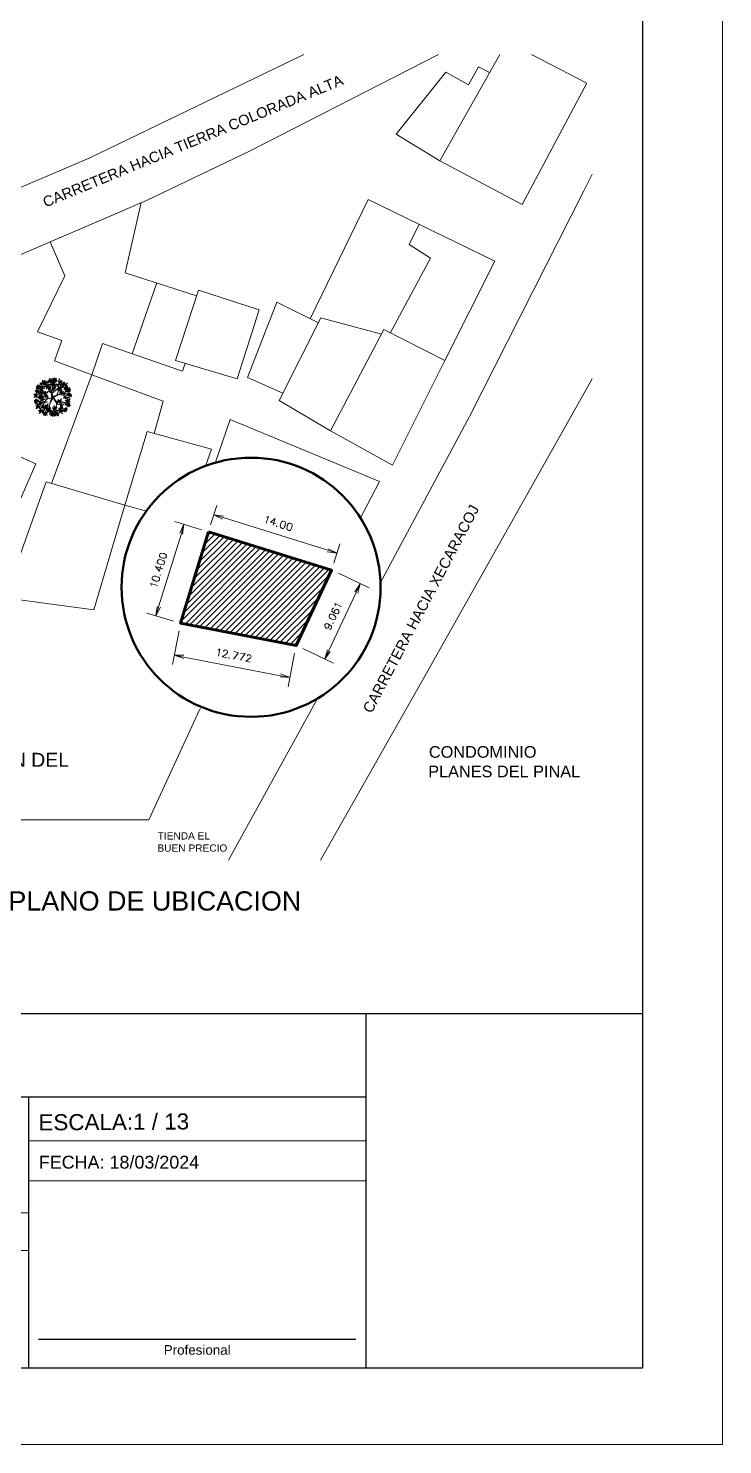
# Model space of a CAD drawing. Header units: millimetres. Extents: x 2424 to 2568, y 2139 to 2359.
# Drawn here: x 2510.2 to 2568.2, y 2138.7 to 2257.1 of the extents above; entities that cross this region are included whole.
import ezdxf

# ---------------------------------------------------------------- set-up
doc = ezdxf.new("R2010")
doc.units = ezdxf.units.MM
for name, color, linetype in [('PDF_0', 7, 'Continuous'), ('PDF_10 Formato', 7, 'Continuous'), ('PDF_CVL_CUADCON_TIT', 7, 'Continuous'), ('PDF_FORMATO', 7, 'Continuous'), ('PDF_Text', 7, 'Continuous')]:
    doc.layers.add(name, color=color, linetype=linetype)
doc.styles.add('PDF Arial-BoldMT', font='arial.ttf')
doc.styles.add('PDF ArialMT', font='arial.ttf')

msp = doc.modelspace()

# ---------------------------------------------------------------- linework, layer by layer
at = {"layer": 'PDF_0', "lineweight": 9}
for points in [[(2510.83, 2226.78), (2510.92, 2226.73), (2510.95, 2226.67), (2510.86, 2226.67), (2510.75, 2226.76), (2510.78, 2226.78)], [(2510.97, 2227.04), (2510.86, 2227.07), (2510.83, 2227.1), (2510.92, 2227.1), (2511.03, 2227.07), (2511.03, 2227.04)], [(2511.06, 2227.01), (2511.06, 2226.95), (2510.95, 2226.93), (2510.83, 2226.93), (2510.89, 2226.98), (2511, 2227.01)], [(2511, 2226.81), (2510.97, 2226.73), (2510.92, 2226.73), (2510.89, 2226.81), (2510.97, 2226.87), (2511, 2226.87)], [(2511, 2227.12), (2510.97, 2227.12), (2510.92, 2227.15), (2510.92, 2227.24), (2510.97, 2227.24), (2511, 2227.18)], [(2511.14, 2226.76), (2511.14, 2226.73), (2511.06, 2226.67), (2510.95, 2226.67), (2510.97, 2226.76), (2511.06, 2226.76)], [(2511.12, 2227.21), (2511.09, 2227.12), (2511.06, 2227.1), (2511.03, 2227.15), (2511.06, 2227.27), (2511.09, 2227.27)], [(2511.17, 2227.1), (2511.12, 2227.04), (2511.06, 2227.01), (2511.09, 2227.07), (2511.14, 2227.18), (2511.17, 2227.15)], [(2511.14, 2226.93), (2511.23, 2227.01), (2511.29, 2227.01), (2511.26, 2226.93), (2511.17, 2226.84), (2511.14, 2226.87)], [(2511.2, 2227.29), (2511.17, 2227.38), (2511.17, 2227.43), (2511.23, 2227.38), (2511.29, 2227.27), (2511.26, 2227.27)], [(2511.2, 2226.78), (2511.2, 2226.7), (2511.2, 2226.67), (2511.23, 2226.73), (2511.26, 2226.84), (2511.23, 2226.84)], [(2511.37, 2226.73), (2511.26, 2226.67), (2511.23, 2226.64), (2511.31, 2226.67), (2511.46, 2226.73), (2511.46, 2226.76)], [(2511.26, 2227.07), (2511.26, 2227.18), (2511.26, 2227.21), (2511.29, 2227.15), (2511.29, 2227.04), (2511.26, 2227.04)], [(2511.34, 2227.46), (2511.43, 2227.49), (2511.48, 2227.43), (2511.43, 2227.38), (2511.29, 2227.38), (2511.29, 2227.43)], [(2511.34, 2226.84), (2511.29, 2226.95), (2511.29, 2227.01), (2511.34, 2226.95), (2511.4, 2226.81), (2511.37, 2226.81)], [(2511.34, 2227.1), (2511.4, 2227.18), (2511.43, 2227.21), (2511.43, 2227.12), (2511.34, 2227.04), (2511.31, 2227.04)], [(2511.34, 2227.01), (2511.34, 2226.98), (2511.46, 2226.93), (2511.57, 2226.95), (2511.54, 2227.01), (2511.43, 2227.04)], [(2511.46, 2227.58), (2511.46, 2227.52), (2511.43, 2227.46), (2511.37, 2227.52), (2511.37, 2227.6), (2511.4, 2227.63)], [(2511.57, 2227.63), (2511.6, 2227.6), (2511.57, 2227.52), (2511.48, 2227.46), (2511.46, 2227.52), (2511.51, 2227.6)], [(2511.48, 2227.29), (2511.46, 2227.38), (2511.46, 2227.43), (2511.51, 2227.38), (2511.54, 2227.24), (2511.51, 2227.24)], [(2511.68, 2227.07), (2511.57, 2227.1), (2511.48, 2227.12), (2511.6, 2227.15), (2511.77, 2227.15), (2511.77, 2227.1)], [(2511.51, 2227.43), (2511.54, 2227.49), (2511.62, 2227.49), (2511.71, 2227.43), (2511.65, 2227.41), (2511.57, 2227.41)], [(2511.6, 2226.53), (2511.54, 2226.56), (2511.54, 2226.64), (2511.57, 2226.73), (2511.62, 2226.7), (2511.62, 2226.59)], [(2511.77, 2226.62), (2511.65, 2226.53), (2511.6, 2226.5), (2511.65, 2226.59), (2511.82, 2226.7), (2511.82, 2226.67)], [(2511.71, 2227.24), (2511.77, 2227.21), (2511.71, 2227.32), (2511.65, 2227.38), (2511.65, 2227.32)], [(2511.79, 2227.46), (2511.71, 2227.52), (2511.68, 2227.55), (2511.74, 2227.55), (2511.85, 2227.49), (2511.85, 2227.46)], [(2511.71, 2226.93), (2511.74, 2226.93), (2511.77, 2227.01), (2511.77, 2227.1), (2511.74, 2227.07), (2511.71, 2226.98)], [(2511.88, 2226.9), (2511.82, 2227.01), (2511.79, 2227.07), (2511.88, 2227.01), (2511.96, 2226.84), (2511.94, 2226.81)], [(2511.88, 2227.18), (2511.94, 2227.27), (2511.94, 2227.32), (2511.88, 2227.27), (2511.82, 2227.15), (2511.85, 2227.12)], [(2511.82, 2227.07), (2511.85, 2227.12), (2511.94, 2227.12), (2512.02, 2227.07), (2511.96, 2227.01), (2511.88, 2227.04)], [(2511.96, 2227.58), (2511.88, 2227.6), (2511.88, 2227.66), (2511.94, 2227.66), (2512.05, 2227.6), (2512.02, 2227.58)], [(2511.99, 2226.64), (2511.91, 2226.7), (2511.88, 2226.73), (2511.96, 2226.73), (2512.05, 2226.64), (2512.05, 2226.62)], [(2511.94, 2227.52), (2511.99, 2227.58), (2512.05, 2227.58), (2512.02, 2227.52), (2511.94, 2227.46), (2511.91, 2227.46)], [(2511.99, 2227.63), (2512.02, 2227.66), (2512.02, 2227.72), (2511.99, 2227.8), (2511.96, 2227.75), (2511.99, 2227.69)], [(2512.19, 2227.27), (2512.05, 2227.27), (2511.99, 2227.32), (2512.1, 2227.35), (2512.27, 2227.32), (2512.27, 2227.29)], [(2512.08, 2227.6), (2512.05, 2227.63), (2512.05, 2227.69), (2512.1, 2227.77), (2512.13, 2227.72), (2512.13, 2227.63)], [(2512.16, 2227.55), (2512.08, 2227.55), (2512.05, 2227.58), (2512.1, 2227.6), (2512.22, 2227.58), (2512.22, 2227.55)], [(2512.22, 2227.38), (2512.16, 2227.46), (2512.16, 2227.52), (2512.22, 2227.46), (2512.27, 2227.35), (2512.25, 2227.35)], [(2512.36, 2226.98), (2512.25, 2226.98), (2512.19, 2227.01), (2512.27, 2227.04), (2512.42, 2227.04), (2512.42, 2227.01)], [(2512.33, 2227.6), (2512.27, 2227.6), (2512.22, 2227.69), (2512.22, 2227.8), (2512.27, 2227.77), (2512.3, 2227.66)], [(2512.22, 2227.12), (2512.25, 2227.12), (2512.27, 2227.21), (2512.27, 2227.27), (2512.25, 2227.27), (2512.22, 2227.18)], [(2512.36, 2226.9), (2512.27, 2226.93), (2512.22, 2226.98), (2512.3, 2226.98), (2512.42, 2226.93), (2512.42, 2226.9)], [(2512.25, 2226.81), (2512.22, 2226.9), (2512.22, 2226.95), (2512.3, 2226.93), (2512.33, 2226.81), (2512.3, 2226.78)], [(2512.39, 2227.1), (2512.33, 2227.21), (2512.3, 2227.27), (2512.39, 2227.21), (2512.47, 2227.04), (2512.44, 2227.01)], [(2512.33, 2227.72), (2512.33, 2227.8), (2512.39, 2227.83), (2512.39, 2227.77), (2512.36, 2227.63), (2512.33, 2227.63)], [(2512.44, 2227.52), (2512.36, 2227.55), (2512.33, 2227.6), (2512.39, 2227.6), (2512.5, 2227.55), (2512.5, 2227.52)], [(2512.39, 2227.38), (2512.44, 2227.46), (2512.44, 2227.52), (2512.39, 2227.46), (2512.33, 2227.35), (2512.36, 2227.32)], [(2512.33, 2227.27), (2512.36, 2227.29), (2512.44, 2227.32), (2512.53, 2227.27), (2512.47, 2227.21), (2512.39, 2227.24)], [(2512.42, 2227.69), (2512.42, 2227.72), (2512.44, 2227.77), (2512.5, 2227.8), (2512.53, 2227.75), (2512.47, 2227.69)], [(2512.53, 2227.6), (2512.44, 2227.6), (2512.42, 2227.63), (2512.47, 2227.66), (2512.58, 2227.66), (2512.58, 2227.63)], [(2512.56, 2227.29), (2512.5, 2227.35), (2512.64, 2227.29), (2512.73, 2227.27), (2512.67, 2227.27)], [(2512.61, 2227.15), (2512.7, 2227.18), (2512.73, 2227.24), (2512.64, 2227.21), (2512.56, 2227.15), (2512.58, 2227.12)], [(2512.73, 2226.95), (2512.75, 2226.93), (2512.67, 2226.87), (2512.58, 2226.87), (2512.61, 2226.95), (2512.67, 2226.98)], [(2512.7, 2227.52), (2512.78, 2227.49), (2512.81, 2227.52), (2512.75, 2227.55), (2512.67, 2227.58), (2512.64, 2227.55)], [(2512.75, 2226.87), (2512.73, 2226.87), (2512.67, 2226.84), (2512.64, 2226.78), (2512.67, 2226.78), (2512.73, 2226.84)], [(2512.75, 2227.07), (2512.78, 2226.98), (2512.78, 2226.95), (2512.73, 2226.98), (2512.67, 2227.07), (2512.7, 2227.1)], [(2512.75, 2227.24), (2512.78, 2227.27), (2512.78, 2227.35), (2512.75, 2227.46), (2512.73, 2227.41), (2512.73, 2227.29)], [(2512.78, 2227.69), (2512.81, 2227.58), (2512.84, 2227.52), (2512.84, 2227.6), (2512.78, 2227.75), (2512.75, 2227.75)], [(2512.84, 2226.87), (2512.84, 2226.78), (2512.81, 2226.76), (2512.75, 2226.78), (2512.75, 2226.93), (2512.78, 2226.93)], [(2512.9, 2226.9), (2512.95, 2226.9), (2512.84, 2226.95), (2512.78, 2226.95), (2512.81, 2226.93)], [(2512.95, 2226.62), (2512.92, 2226.59), (2512.84, 2226.62), (2512.78, 2226.67), (2512.84, 2226.7), (2512.92, 2226.67)], [(2512.98, 2227.24), (2512.9, 2227.27), (2512.84, 2227.32), (2512.92, 2227.32), (2513.04, 2227.27), (2513.04, 2227.24)], [(2512.84, 2226.95), (2512.87, 2226.95), (2512.95, 2227.04), (2512.98, 2227.15), (2512.9, 2227.12), (2512.84, 2227.04)], [(2512.87, 2227.49), (2512.9, 2227.46), (2512.95, 2227.52), (2513.01, 2227.6), (2512.95, 2227.6), (2512.9, 2227.55)], [(2512.98, 2227.32), (2512.92, 2227.41), (2512.92, 2227.46), (2512.98, 2227.41), (2513.04, 2227.32), (2513.01, 2227.29)], [(2512.98, 2226.78), (2513.01, 2226.64), (2512.98, 2226.59), (2512.95, 2226.67), (2512.92, 2226.87), (2512.95, 2226.87)], [(2513.12, 2226.67), (2513.09, 2226.7), (2513.04, 2226.64), (2513.01, 2226.59), (2513.06, 2226.59), (2513.09, 2226.64)], [(2513.06, 2227.1), (2513.04, 2227.21), (2513.04, 2227.24), (2513.12, 2227.21), (2513.15, 2227.1), (2513.12, 2227.07)], [(2513.06, 2227.29), (2513.09, 2227.29), (2513.18, 2227.38), (2513.21, 2227.49), (2513.15, 2227.49), (2513.06, 2227.38)], [(2513.21, 2227.24), (2513.09, 2227.24), (2513.06, 2227.27), (2513.12, 2227.29), (2513.26, 2227.29), (2513.26, 2227.27)], [(2513.4, 2226.9), (2513.38, 2226.84), (2513.26, 2226.84), (2513.15, 2226.87), (2513.21, 2226.93), (2513.32, 2226.9)], [(2513.21, 2227.38), (2513.23, 2227.29), (2513.26, 2227.27), (2513.26, 2227.32), (2513.23, 2227.43), (2513.21, 2227.43)], [(2513.29, 2226.93), (2513.21, 2226.98), (2513.21, 2227.04), (2513.26, 2227.01), (2513.38, 2226.95), (2513.35, 2226.93)], [(2513.26, 2227.21), (2513.26, 2227.18), (2513.35, 2227.15), (2513.46, 2227.15), (2513.4, 2227.21), (2513.32, 2227.24)], [(2513.4, 2227.38), (2513.46, 2227.43), (2513.35, 2227.29), (2513.29, 2227.24), (2513.32, 2227.29)], [(2513.35, 2227.01), (2513.32, 2227.01), (2513.29, 2227.07), (2513.29, 2227.15), (2513.35, 2227.12), (2513.35, 2227.07)], [(2513.35, 2226.7), (2513.32, 2226.78), (2513.32, 2226.84), (2513.4, 2226.78), (2513.43, 2226.67), (2513.4, 2226.64)], [(2513.46, 2227.1), (2513.43, 2227.01), (2513.4, 2226.98), (2513.4, 2227.04), (2513.43, 2227.15), (2513.46, 2227.12)], [(2513.52, 2226.98), (2513.43, 2226.9), (2513.4, 2226.9), (2513.43, 2226.95), (2513.52, 2227.04), (2513.52, 2227.01)], [(2513.46, 2226.84), (2513.46, 2226.87), (2513.52, 2226.98), (2513.63, 2227.04), (2513.63, 2226.95), (2513.54, 2226.87)], [(2513.46, 2226.7), (2513.46, 2226.78), (2513.46, 2226.84), (2513.52, 2226.78), (2513.52, 2226.67), (2513.49, 2226.67)], [(2513.57, 2226.87), (2513.66, 2226.9), (2513.71, 2226.9), (2513.66, 2226.84), (2513.54, 2226.81), (2513.52, 2226.84)], [(2513.57, 2226.64), (2513.52, 2226.73), (2513.54, 2226.76), (2513.57, 2226.73), (2513.63, 2226.64), (2513.6, 2226.62)], [(2513.6, 2226.78), (2513.63, 2226.81), (2513.69, 2226.78), (2513.74, 2226.76), (2513.69, 2226.73), (2513.63, 2226.76)], [(2510.83, 2226.45), (2510.81, 2226.47), (2510.72, 2226.5), (2510.64, 2226.47), (2510.66, 2226.42), (2510.75, 2226.42)], [(2510.72, 2226.25), (2510.81, 2226.36), (2510.81, 2226.42), (2510.75, 2226.36), (2510.66, 2226.22), (2510.69, 2226.19)], [(2510.81, 2225.91), (2510.78, 2225.88), (2510.69, 2225.88), (2510.66, 2225.94), (2510.72, 2225.97), (2510.78, 2225.94)], [(2510.81, 2225.8), (2510.72, 2225.8), (2510.66, 2225.8), (2510.72, 2225.85), (2510.86, 2225.85), (2510.86, 2225.82)], [(2510.92, 2225.82), (2510.92, 2225.8), (2510.86, 2225.71), (2510.75, 2225.66), (2510.78, 2225.74), (2510.83, 2225.8)], [(2510.83, 2226.02), (2510.86, 2225.97), (2510.86, 2225.91), (2510.81, 2225.97), (2510.78, 2226.05), (2510.81, 2226.05)], [(2510.83, 2225.51), (2510.78, 2225.49), (2510.92, 2225.46), (2510.97, 2225.49), (2510.95, 2225.51)], [(2510.83, 2226.56), (2510.89, 2226.64), (2510.92, 2226.67), (2510.92, 2226.59), (2510.86, 2226.47), (2510.83, 2226.5)], [(2510.92, 2226.3), (2510.86, 2226.39), (2510.83, 2226.42), (2510.83, 2226.33), (2510.89, 2226.25), (2510.92, 2226.25)], [(2510.95, 2225.97), (2510.95, 2225.88), (2510.92, 2225.82), (2510.89, 2225.91), (2510.89, 2226.02), (2510.92, 2226.02)], [(2510.97, 2225.66), (2511, 2225.57), (2511, 2225.51), (2510.92, 2225.54), (2510.89, 2225.66), (2510.92, 2225.68)], [(2510.97, 2226.64), (2511, 2226.67), (2511.09, 2226.62), (2511.14, 2226.53), (2511.06, 2226.53), (2511, 2226.59)], [(2511.03, 2225.88), (2510.97, 2225.97), (2510.97, 2225.99), (2511.03, 2225.97), (2511.09, 2225.85), (2511.06, 2225.85)], [(2511.23, 2226.19), (2511.2, 2226.16), (2511.09, 2226.16), (2511, 2226.22), (2511.06, 2226.25), (2511.17, 2226.22)], [(2511.06, 2225.51), (2511.14, 2225.46), (2511.2, 2225.43), (2511.12, 2225.43), (2511, 2225.49), (2511, 2225.51)], [(2511.2, 2226.08), (2511.09, 2226.08), (2511.03, 2226.11), (2511.12, 2226.14), (2511.29, 2226.14), (2511.29, 2226.11)], [(2511.14, 2226.28), (2511.06, 2226.33), (2511.06, 2226.36), (2511.12, 2226.36), (2511.2, 2226.28), (2511.2, 2226.25)], [(2511.14, 2225.85), (2511.12, 2225.77), (2511.14, 2225.74), (2511.17, 2225.77), (2511.17, 2225.88), (2511.14, 2225.88)], [(2511.12, 2225.68), (2511.12, 2225.66), (2511.17, 2225.57), (2511.26, 2225.54), (2511.26, 2225.6), (2511.17, 2225.66)], [(2511.2, 2226.33), (2511.17, 2226.33), (2511.14, 2226.39), (2511.14, 2226.47), (2511.2, 2226.45), (2511.2, 2226.39)], [(2511.31, 2225.8), (2511.37, 2225.8), (2511.23, 2225.71), (2511.14, 2225.71), (2511.2, 2225.74)], [(2511.2, 2226.62), (2511.17, 2226.59), (2511.26, 2226.53), (2511.34, 2226.5), (2511.34, 2226.56), (2511.26, 2226.62)], [(2511.34, 2226.28), (2511.29, 2226.22), (2511.23, 2226.19), (2511.26, 2226.28), (2511.34, 2226.33), (2511.37, 2226.3)], [(2511.23, 2225.94), (2511.26, 2225.94), (2511.29, 2225.99), (2511.31, 2226.08), (2511.26, 2226.05), (2511.23, 2225.99)], [(2511.34, 2226.39), (2511.29, 2226.3), (2511.26, 2226.3), (2511.26, 2226.36), (2511.31, 2226.45), (2511.34, 2226.45)], [(2511.4, 2225.88), (2511.34, 2226.02), (2511.31, 2226.08), (2511.4, 2225.99), (2511.48, 2225.82), (2511.46, 2225.82)], [(2511.48, 2226.59), (2511.4, 2226.62), (2511.34, 2226.62), (2511.4, 2226.56), (2511.51, 2226.53), (2511.54, 2226.53)], [(2511.4, 2226.16), (2511.46, 2226.25), (2511.46, 2226.3), (2511.4, 2226.25), (2511.34, 2226.14), (2511.37, 2226.14)], [(2511.34, 2226.08), (2511.37, 2226.11), (2511.46, 2226.11), (2511.57, 2226.05), (2511.51, 2226.02), (2511.4, 2226.02)], [(2511.6, 2226.39), (2511.62, 2226.28), (2511.6, 2226.19), (2511.54, 2226.3), (2511.54, 2226.47), (2511.57, 2226.47)], [(2511.6, 2225.6), (2511.57, 2225.57), (2511.6, 2225.51), (2511.68, 2225.46), (2511.68, 2225.51), (2511.62, 2225.57)], [(2511.74, 2226.42), (2511.74, 2226.45), (2511.68, 2226.47), (2511.6, 2226.47), (2511.62, 2226.45), (2511.68, 2226.42)], [(2511.74, 2225.8), (2511.62, 2225.82), (2511.6, 2225.85), (2511.68, 2225.85), (2511.79, 2225.82), (2511.79, 2225.8)], [(2511.71, 2225.54), (2511.79, 2225.63), (2511.85, 2225.68), (2511.82, 2225.57), (2511.71, 2225.43), (2511.68, 2225.46)], [(2511.77, 2226.28), (2511.71, 2226.36), (2511.71, 2226.39), (2511.77, 2226.36), (2511.85, 2226.25), (2511.82, 2226.22)], [(2512.33, 2225.49), (2512.33, 2225.54), (2512.39, 2225.4), (2512.42, 2225.32), (2512.39, 2225.37)], [(2512.73, 2225.8), (2512.64, 2225.82), (2512.61, 2225.88), (2512.67, 2225.88), (2512.78, 2225.82), (2512.78, 2225.8)], [(2512.73, 2225.88), (2512.67, 2225.97), (2512.67, 2226.02), (2512.73, 2225.99), (2512.81, 2225.88), (2512.78, 2225.85)], [(2512.87, 2226.53), (2512.78, 2226.47), (2512.78, 2226.42), (2512.84, 2226.45), (2512.95, 2226.53), (2512.92, 2226.56)], [(2512.84, 2225.68), (2512.78, 2225.77), (2512.81, 2225.8), (2512.87, 2225.77), (2512.92, 2225.66), (2512.9, 2225.63)], [(2512.81, 2225.85), (2512.87, 2225.85), (2512.92, 2225.97), (2512.95, 2226.08), (2512.9, 2226.05), (2512.84, 2225.94)], [(2512.98, 2225.8), (2512.87, 2225.8), (2512.81, 2225.82), (2512.9, 2225.85), (2513.04, 2225.85), (2513.04, 2225.82)], [(2512.92, 2225.68), (2512.9, 2225.6), (2512.92, 2225.54), (2512.95, 2225.6), (2512.98, 2225.71), (2512.95, 2225.71)], [(2512.9, 2225.51), (2512.9, 2225.49), (2512.95, 2225.4), (2513.06, 2225.37), (2513.04, 2225.43), (2512.98, 2225.49)], [(2513.09, 2225.6), (2512.98, 2225.57), (2512.92, 2225.51), (2513.01, 2225.54), (2513.18, 2225.63), (2513.15, 2225.63)], [(2513.09, 2226.56), (2513.21, 2226.5), (2513.26, 2226.45), (2513.15, 2226.45), (2513.01, 2226.53), (2513.01, 2226.56)], [(2513.26, 2226.22), (2513.18, 2226.14), (2513.12, 2226.14), (2513.15, 2226.19), (2513.26, 2226.28), (2513.29, 2226.25)], [(2513.4, 2225.88), (2513.29, 2225.91), (2513.26, 2225.94), (2513.35, 2225.94), (2513.46, 2225.91), (2513.46, 2225.88)], [(2513.4, 2225.6), (2513.46, 2225.63), (2513.32, 2225.63), (2513.26, 2225.6), (2513.29, 2225.6)], [(2513.32, 2226.19), (2513.29, 2226.25), (2513.29, 2226.11), (2513.32, 2226.05), (2513.32, 2226.08)], [(2513.46, 2225.8), (2513.38, 2225.77), (2513.32, 2225.77), (2513.38, 2225.82), (2513.49, 2225.88), (2513.49, 2225.85)], [(2513.52, 2226.39), (2513.43, 2226.42), (2513.4, 2226.45), (2513.46, 2226.45), (2513.57, 2226.42), (2513.57, 2226.39)], [(2513.46, 2225.91), (2513.52, 2225.94), (2513.49, 2226.05), (2513.43, 2226.16), (2513.4, 2226.08), (2513.43, 2225.99)], [(2513.4, 2225.51), (2513.46, 2225.6), (2513.49, 2225.6), (2513.49, 2225.54), (2513.43, 2225.46), (2513.4, 2225.49)], [(2513.52, 2225.74), (2513.52, 2225.66), (2513.49, 2225.6), (2513.46, 2225.66), (2513.46, 2225.77), (2513.49, 2225.77)], [(2513.63, 2225.97), (2513.54, 2225.91), (2513.49, 2225.88), (2513.54, 2225.97), (2513.63, 2226.05), (2513.66, 2226.02)], [(2513.63, 2225.8), (2513.54, 2225.82), (2513.49, 2225.85), (2513.57, 2225.88), (2513.69, 2225.82), (2513.69, 2225.8)], [(2513.49, 2225.54), (2513.54, 2225.57), (2513.6, 2225.54), (2513.63, 2225.46), (2513.54, 2225.43), (2513.52, 2225.49)], [(2513.57, 2226.5), (2513.6, 2226.42), (2513.6, 2226.39), (2513.54, 2226.42), (2513.52, 2226.5), (2513.54, 2226.53)], [(2513.54, 2225.68), (2513.6, 2225.71), (2513.66, 2225.71), (2513.63, 2225.63), (2513.54, 2225.6), (2513.52, 2225.63)], [(2513.57, 2226.28), (2513.57, 2226.33), (2513.63, 2226.36), (2513.63, 2226.3), (2513.6, 2226.22), (2513.57, 2226.22)], [(2513.57, 2225.6), (2513.57, 2225.57), (2513.63, 2225.54), (2513.71, 2225.54), (2513.69, 2225.57), (2513.63, 2225.6)], [(2513.63, 2226.45), (2513.66, 2226.53), (2513.71, 2226.53), (2513.71, 2226.47), (2513.66, 2226.39), (2513.63, 2226.39)], [(2513.63, 2226.33), (2513.66, 2226.36), (2513.74, 2226.36), (2513.8, 2226.3), (2513.74, 2226.25), (2513.66, 2226.28)], [(2513.69, 2226.42), (2513.69, 2226.39), (2513.77, 2226.39), (2513.83, 2226.39), (2513.8, 2226.42), (2513.71, 2226.42)], [(2510.97, 2225.46), (2510.95, 2225.46), (2510.86, 2225.37), (2510.83, 2225.26), (2510.89, 2225.29), (2510.95, 2225.37)], [(2511.06, 2225.43), (2511.12, 2225.34), (2511.12, 2225.29), (2511.06, 2225.32), (2511, 2225.43), (2511.03, 2225.46)], [(2511.09, 2225.12), (2511.2, 2225.15), (2511.23, 2225.12), (2511.17, 2225.09), (2511.03, 2225.09), (2511.03, 2225.12)], [(2511.23, 2225.09), (2511.2, 2225.09), (2511.12, 2224.98), (2511.09, 2224.86), (2511.17, 2224.89), (2511.23, 2225.01)], [(2511.23, 2225.26), (2511.26, 2225.18), (2511.26, 2225.15), (2511.17, 2225.18), (2511.14, 2225.29), (2511.17, 2225.32)], [(2511.34, 2225.15), (2511.43, 2225.12), (2511.46, 2225.09), (2511.37, 2225.06), (2511.26, 2225.12), (2511.29, 2225.15)], [(2511.31, 2225.06), (2511.37, 2224.98), (2511.4, 2224.92), (2511.31, 2224.98), (2511.26, 2225.06), (2511.29, 2225.09)], [(2511.43, 2225.34), (2511.34, 2225.32), (2511.29, 2225.34), (2511.37, 2225.37), (2511.51, 2225.37), (2511.51, 2225.34)], [(2511.46, 2225.49), (2511.6, 2225.46), (2511.65, 2225.43), (2511.54, 2225.43), (2511.37, 2225.46), (2511.37, 2225.49)], [(2511.43, 2224.89), (2511.51, 2224.92), (2511.54, 2224.89), (2511.51, 2224.86), (2511.4, 2224.84), (2511.4, 2224.86)], [(2511.51, 2224.98), (2511.6, 2224.95), (2511.65, 2224.92), (2511.57, 2224.92), (2511.46, 2224.95), (2511.46, 2224.98)], [(2511.54, 2224.84), (2511.57, 2224.81), (2511.54, 2224.75), (2511.48, 2224.7), (2511.46, 2224.75), (2511.51, 2224.81)], [(2511.62, 2225.43), (2511.65, 2225.37), (2511.6, 2225.29), (2511.51, 2225.26), (2511.51, 2225.32), (2511.57, 2225.4)], [(2511.65, 2224.81), (2511.65, 2224.72), (2511.62, 2224.67), (2511.6, 2224.75), (2511.6, 2224.86), (2511.62, 2224.86)], [(2511.65, 2224.92), (2511.68, 2224.92), (2511.74, 2224.84), (2511.77, 2224.72), (2511.71, 2224.75), (2511.65, 2224.86)], [(2511.68, 2225.32), (2511.68, 2225.37), (2511.77, 2225.26), (2511.77, 2225.2), (2511.74, 2225.23)], [(2511.77, 2225.2), (2511.85, 2225.18), (2511.91, 2225.15), (2511.82, 2225.15), (2511.68, 2225.15), (2511.68, 2225.18)], [(2511.91, 2225.12), (2511.85, 2225.12), (2511.77, 2225.03), (2511.71, 2224.92), (2511.79, 2224.95), (2511.88, 2225.03)], [(2511.91, 2225.32), (2511.94, 2225.23), (2511.91, 2225.18), (2511.85, 2225.2), (2511.82, 2225.34), (2511.85, 2225.34)], [(2511.96, 2225.06), (2512.02, 2224.98), (2512.02, 2224.95), (2511.96, 2224.98), (2511.91, 2225.12), (2511.94, 2225.12)], [(2511.99, 2225.15), (2512.08, 2225.12), (2512.1, 2225.09), (2512.02, 2225.09), (2511.94, 2225.15), (2511.94, 2225.18)], [(2511.96, 2225.26), (2511.99, 2225.34), (2512.05, 2225.37), (2512.08, 2225.32), (2512.02, 2225.2), (2511.99, 2225.2)], [(2512.08, 2224.86), (2512.13, 2224.86), (2512.19, 2224.84), (2512.13, 2224.81), (2512.02, 2224.81), (2512.02, 2224.84)], [(2512.16, 2224.78), (2512.19, 2224.75), (2512.13, 2224.7), (2512.08, 2224.67), (2512.08, 2224.72), (2512.13, 2224.75)], [(2512.16, 2224.95), (2512.25, 2224.89), (2512.27, 2224.86), (2512.19, 2224.86), (2512.1, 2224.92), (2512.1, 2224.95)], [(2512.25, 2225.06), (2512.19, 2225.03), (2512.3, 2225.15), (2512.36, 2225.2), (2512.33, 2225.15)], [(2512.27, 2224.75), (2512.25, 2224.67), (2512.22, 2224.61), (2512.19, 2224.7), (2512.22, 2224.81), (2512.25, 2224.81)], [(2512.25, 2225.32), (2512.33, 2225.29), (2512.39, 2225.32), (2512.33, 2225.34), (2512.22, 2225.37), (2512.22, 2225.34)], [(2512.39, 2225.23), (2512.39, 2225.26), (2512.3, 2225.29), (2512.22, 2225.32), (2512.25, 2225.26), (2512.33, 2225.23)], [(2512.27, 2224.86), (2512.3, 2224.86), (2512.36, 2224.75), (2512.39, 2224.64), (2512.3, 2224.7), (2512.27, 2224.78)], [(2512.42, 2225.06), (2512.42, 2225.15), (2512.39, 2225.18), (2512.39, 2225.12), (2512.39, 2225.01), (2512.42, 2225.01)], [(2512.47, 2224.98), (2512.53, 2224.89), (2512.56, 2224.84), (2512.47, 2224.86), (2512.39, 2224.95), (2512.39, 2224.98)], [(2512.42, 2224.75), (2512.47, 2224.81), (2512.53, 2224.84), (2512.5, 2224.75), (2512.42, 2224.67), (2512.39, 2224.7)], [(2512.42, 2225.29), (2512.44, 2225.26), (2512.53, 2225.34), (2512.56, 2225.43), (2512.5, 2225.4), (2512.44, 2225.34)], [(2512.44, 2225.15), (2512.42, 2225.23), (2512.42, 2225.29), (2512.5, 2225.23), (2512.53, 2225.12), (2512.5, 2225.12)], [(2512.64, 2224.95), (2512.58, 2224.89), (2512.53, 2224.89), (2512.53, 2224.98), (2512.58, 2225.03), (2512.64, 2225.01)], [(2512.75, 2224.89), (2512.73, 2224.84), (2512.64, 2224.84), (2512.56, 2224.84), (2512.58, 2224.89), (2512.67, 2224.89)], [(2512.56, 2224.81), (2512.61, 2224.84), (2512.67, 2224.75), (2512.7, 2224.67), (2512.64, 2224.67), (2512.58, 2224.75)], [(2512.78, 2225.09), (2512.64, 2225.09), (2512.58, 2225.12), (2512.67, 2225.15), (2512.84, 2225.15), (2512.87, 2225.12)], [(2512.78, 2225.2), (2512.73, 2225.29), (2512.75, 2225.34), (2512.81, 2225.29), (2512.87, 2225.18), (2512.84, 2225.15)], [(2512.78, 2224.95), (2512.81, 2224.95), (2512.87, 2225.01), (2512.87, 2225.09), (2512.81, 2225.06), (2512.78, 2225.01)], [(2512.98, 2224.89), (2512.9, 2225.01), (2512.9, 2225.09), (2512.95, 2225.01), (2513.04, 2224.84), (2513.01, 2224.84)], [(2512.98, 2225.18), (2512.92, 2225.15), (2512.95, 2225.26), (2513.01, 2225.32), (2513.01, 2225.26)], [(2512.92, 2225.06), (2512.92, 2225.12), (2513.04, 2225.12), (2513.12, 2225.06), (2513.06, 2225.03), (2512.98, 2225.03)], [(2513.12, 2225.15), (2513.18, 2225.23), (2513.21, 2225.26), (2513.21, 2225.18), (2513.15, 2225.09), (2513.12, 2225.09)], [(2513.21, 2225.26), (2513.21, 2225.29), (2513.32, 2225.34), (2513.43, 2225.34), (2513.38, 2225.29), (2513.29, 2225.26)], [(2513.21, 2225.03), (2513.21, 2225.12), (2513.23, 2225.15), (2513.26, 2225.12), (2513.26, 2225.01), (2513.23, 2225.01)], [(2513.32, 2225.23), (2513.4, 2225.23), (2513.46, 2225.2), (2513.38, 2225.18), (2513.26, 2225.2), (2513.26, 2225.23)], [(2513.29, 2225.15), (2513.32, 2225.18), (2513.38, 2225.12), (2513.4, 2225.06), (2513.35, 2225.06), (2513.32, 2225.12)]]:
    msp.add_lwpolyline(points, close=True, dxfattribs=at)
for points in [[(2511.82, 2226.08), (2511.09, 2227.04)], [(2511.34, 2226.7), (2511.2, 2227.18)], [(2511.65, 2227.24), (2511.31, 2227.32)], [(2513.32, 2225.23), (2513.04, 2225.29), (2512.84, 2225.6), (2512.61, 2225.63), (2512.25, 2226.16), (2511.99, 2225.68), (2512.16, 2226.19), (2512.08, 2226.84), (2511.48, 2227.43)], [(2511.79, 2227.07), (2511.85, 2227.63)], [(2512.1, 2226.81), (2512.19, 2226.22), (2512.16, 2226.56), (2512.25, 2226.25), (2512.19, 2226.33), (2512.22, 2226.22), (2512.19, 2226.16), (2512.02, 2225.8), (2512.22, 2226.19), (2512.1, 2225.94), (2512.25, 2226.19), (2512.61, 2225.66), (2512.27, 2226.19), (2512.73, 2226.45), (2512.25, 2226.22)], [(2512.1, 2227.15), (2512.33, 2227.66), (2512.16, 2226.59), (2512.08, 2226.84), (2512.08, 2227.63)], [(2512.73, 2227.01), (2512.16, 2226.53), (2512.25, 2226.28), (2512.95, 2226.56), (2512.3, 2226.19), (2512.64, 2225.66), (2512.84, 2225.6)], [(2512.58, 2226.39), (2512.98, 2227.43)], [(2513.06, 2227.41), (2513.01, 2227.01), (2512.73, 2227.01), (2512.73, 2227.35), (2512.87, 2227.49)], [(2513.01, 2227.01), (2513.38, 2227.12)], [(2513.18, 2226.56), (2513.49, 2226.95)], [(2510.78, 2226.22), (2511.71, 2226.05), (2511.17, 2225.2)], [(2511.2, 2226.56), (2510.81, 2226.39)], [(2511.17, 2225.82), (2510.83, 2225.85)], [(2511.51, 2226.47), (2510.86, 2226.67)], [(2511.46, 2225.66), (2510.92, 2225.71)], [(2511.37, 2226.11), (2511, 2225.49)], [(2511.96, 2225.51), (2511.26, 2225.12)], [(2511.71, 2226.05), (2512.16, 2226.19), (2511.71, 2226.02)], [(2511.99, 2225.68), (2511.94, 2225.29), (2512.42, 2224.75)], [(2512.25, 2226.22), (2512.44, 2226.3), (2512.25, 2226.22)], [(2512.56, 2225.71), (2512.42, 2225.12)], [(2512.56, 2225.77), (2513.66, 2225.8)], [(2512.81, 2226.47), (2513.69, 2226.11)], [(2512.87, 2225.51), (2512.87, 2225.12), (2512.95, 2224.95)], [(2512.92, 2226.56), (2513.66, 2226.53)], [(2513.06, 2225.77), (2513.54, 2225.63)], [(2513.18, 2226.33), (2513.69, 2226.36)], [(2511.62, 2225.34), (2511.43, 2225.01)], [(2511.74, 2225.37), (2511.6, 2224.89)], [(2512.1, 2225.12), (2511.96, 2224.78)], [(2512.61, 2224.78), (2512.42, 2225.12), (2512.22, 2224.75)]]:
    msp.add_lwpolyline(points, dxfattribs=at)
at = {"layer": 'PDF_0', "lineweight": 20}
for points in [[(2526.42, 2216.03), (2525.69, 2216.39), (2526.51, 2216.28)], [(2525.69, 2216.39), (2526.48, 2216.17)], [(2522.84, 2214.87), (2523.2, 2215.6), (2523.09, 2214.78)], [(2523.2, 2215.6), (2522.98, 2214.84)], [(2535.26, 2213.54), (2536, 2213.2), (2535.18, 2213.29)], [(2536, 2213.2), (2535.23, 2213.43)], [(2537.49, 2209.95), (2537.94, 2210.63), (2537.75, 2209.84)], [(2537.94, 2210.63), (2537.6, 2209.9)], [(2521.23, 2208.68), (2520.86, 2207.95), (2520.97, 2208.74)], [(2520.86, 2207.95), (2521.08, 2208.71)], [(2523.17, 2204.39), (2522.41, 2204.65), (2523.2, 2204.65)], [(2522.41, 2204.65), (2523.2, 2204.5)], [(2535.43, 2204.98), (2534.98, 2204.33), (2535.2, 2205.1)], [(2534.98, 2204.33), (2535.32, 2205.04)], [(2531.28, 2203.09), (2532.04, 2202.81), (2531.25, 2202.84)], [(2532.04, 2202.81), (2531.28, 2202.95)]]:
    msp.add_lwpolyline(points, dxfattribs=at)
at = {"layer": 'PDF_10 Formato', "lineweight": 9}
msp.add_lwpolyline([(2424.28, 2138.68), (2424.28, 2358.61), (2568.24, 2358.61), (2568.24, 2138.68)], close=True, dxfattribs=at)
at = {"layer": 'PDF_10 Formato', "lineweight": 25}
msp.add_lwpolyline([(2437.64, 2353.75), (2561.55, 2353.75), (2561.55, 2145.06), (2437.64, 2145.06)], close=True, dxfattribs=at)
at = {"layer": 'PDF_CVL_CUADCON_TIT', "lineweight": 9}
for points in [[(2477.6, 2229.58), (2497.67, 2238.7), (2515.27, 2246.21), (2533.23, 2254.86)], [(2477.6, 2224.33), (2486.41, 2228.03), (2494.71, 2231.5), (2501.8, 2234.83), (2520.07, 2242.66), (2528.68, 2246.78), (2544.47, 2254.86)], [(2548.76, 2253.36), (2547.83, 2253.84), (2546.98, 2252.34), (2545.09, 2253.39), (2540.94, 2248.22), (2544.58, 2245.99), (2551.47, 2242.34), (2556.89, 2252.48), (2552.26, 2254.86)], [(2549.61, 2254.86), (2544.58, 2245.99)], [(2539.61, 2210.69), (2547.07, 2224.61), (2556.64, 2243.47), (2557.34, 2244.86)], [(2519.62, 2242.49), (2518.29, 2236.61), (2524.25, 2234.69)], [(2533.76, 2232.77), (2538.59, 2242.74), (2549.18, 2237.6), (2545, 2229.3)], [(2540.43, 2231.59), (2543.82, 2237.85), (2542.04, 2238.98), (2542.86, 2240.68)], [(2523.29, 2229.07), (2523.09, 2228.39), (2516.4, 2230.71), (2515.49, 2228.08), (2512.36, 2229.27), (2512.98, 2230.96), (2510.95, 2231.7), (2513.23, 2236.36), (2512.02, 2239.21)], [(2520.92, 2235.77), (2518.88, 2229.86)], [(2531.48, 2226.56), (2528.51, 2227.86), (2530.97, 2234.18), (2534.44, 2232.43)], [(2535.46, 2223.4), (2531.17, 2225.94), (2534.64, 2232.86), (2539.72, 2231.5)], [(2512.13, 2219.02), (2515.49, 2228.08), (2521.45, 2225.88), (2520.72, 2223.2)], [(2534.61, 2187.53), (2543.22, 2202.72), (2557.34, 2227.75)], [(2525.8, 2220.71), (2527.07, 2224.36), (2539.55, 2219.19), (2537.94, 2216.08)], [(2525.01, 2220.46), (2525.49, 2221.87), (2520.12, 2223.37), (2518.26, 2217.21), (2520.07, 2216.7)], [(2506.37, 2221.53), (2504.93, 2218.31), (2509, 2216.51), (2510.81, 2220.66), (2507.19, 2222.24)], [(2526.93, 2187.53), (2534.33, 2201)], [(2524.5, 2200.1), (2520.27, 2190.89), (2501.57, 2190.89), (2501.46, 2190.89)]]:
    msp.add_lwpolyline(points, dxfattribs=at)
for points in [[(2527.66, 2227.77), (2529.5, 2233.53), (2524.42, 2235.17), (2522.5, 2229.3)], [(2540.63, 2220.54), (2545, 2229.3), (2539.92, 2231.87), (2535.46, 2223.4)], [(2515.66, 2208.46), (2518.26, 2217.21), (2511.68, 2219.16), (2508.21, 2209.45)]]:
    msp.add_lwpolyline(points, close=True, dxfattribs=at)
at = {"layer": 'PDF_CVL_CUADCON_TIT', "lineweight": 20}
for points in [[(2525.43, 2215.57), (2525.94, 2217.16)], [(2535.23, 2213.43), (2526.48, 2216.17)], [(2530.09, 2216.2), (2530.15, 2216.2), (2530.26, 2216.25), (2530.06, 2215.69)], [(2530.66, 2215.52), (2530.83, 2216.08), (2530.43, 2215.77), (2530.86, 2215.66)], [(2522.98, 2214.84), (2521.08, 2208.71)], [(2524.67, 2215.15), (2522.44, 2215.83)], [(2525.18, 2214.67), (2525.43, 2214.92)], [(2530.97, 2215.46), (2530.94, 2215.46), (2530.94, 2215.4), (2530.97, 2215.43)], [(2522.95, 2207.47), (2529.25, 2213.74)], [(2523.17, 2208.18), (2528.85, 2213.85)], [(2523.4, 2208.91), (2528.48, 2213.96)], [(2523.63, 2209.62), (2528.09, 2214.08)], [(2523.85, 2210.35), (2527.72, 2214.22)], [(2524.05, 2211.06), (2527.33, 2214.33)], [(2524.28, 2211.79), (2526.96, 2214.44)], [(2524.5, 2212.5), (2526.56, 2214.56)], [(2524.73, 2213.23), (2526.2, 2214.67)], [(2524.95, 2213.94), (2525.8, 2214.81)], [(2535.74, 2212.35), (2536.22, 2213.96)], [(2523.26, 2207.24), (2529.61, 2213.63)], [(2523.68, 2207.19), (2530.01, 2213.48)], [(2524.11, 2207.1), (2530.38, 2213.37)], [(2524.5, 2207.02), (2530.77, 2213.26)], [(2524.93, 2206.93), (2531.14, 2213.15)], [(2525.35, 2206.85), (2531.53, 2213.03)], [(2525.77, 2206.76), (2531.9, 2212.89)], [(2526.2, 2206.68), (2532.3, 2212.78)], [(2526.62, 2206.62), (2532.66, 2212.67)], [(2527.04, 2206.54), (2533.06, 2212.55)], [(2521.42, 2211.87), (2520.83, 2212.07), (2521.14, 2211.68), (2521.25, 2212.07)], [(2521.2, 2211.39), (2521.23, 2211.34), (2521.25, 2211.37), (2521.23, 2211.39)], [(2527.44, 2206.45), (2533.43, 2212.44)], [(2527.86, 2206.37), (2533.82, 2212.3)], [(2528.29, 2206.28), (2534.19, 2212.19)], [(2528.71, 2206.2), (2534.58, 2212.07)], [(2529.13, 2206.11), (2534.95, 2211.96)], [(2529.56, 2206.06), (2535.35, 2211.85)], [(2529.98, 2205.97), (2535.35, 2211.34)], [(2536.11, 2211.51), (2538.68, 2210.29)], [(2520.49, 2210.49), (2520.46, 2210.55), (2520.41, 2210.66), (2521, 2210.49)], [(2530.38, 2205.89), (2534.89, 2210.38)], [(2530.8, 2205.8), (2534.44, 2209.45)], [(2537.6, 2209.9), (2535.32, 2205.04)], [(2535.85, 2208.8), (2535.85, 2208.85), (2535.83, 2208.97), (2536.36, 2208.71)], [(2522.33, 2207.5), (2520.1, 2208.18)], [(2531.22, 2205.72), (2533.99, 2208.49)], [(2535.74, 2208.6), (2535.68, 2208.6), (2535.6, 2208.51), (2535.6, 2208.49), (2535.57, 2208.37), (2535.63, 2208.29), (2535.74, 2208.2), (2535.88, 2208.15), (2536, 2208.12), (2536.08, 2208.15), (2536.14, 2208.23), (2536.16, 2208.34), (2536.14, 2208.4), (2536.05, 2208.49), (2536.02, 2208.49), (2535.94, 2208.49), (2535.88, 2208.46), (2535.8, 2208.4), (2535.8, 2208.37), (2535.77, 2208.29), (2535.8, 2208.2), (2535.88, 2208.15)], [(2522.81, 2206.71), (2522.24, 2203.88)], [(2531.65, 2205.63), (2533.54, 2207.55)], [(2532.07, 2205.55), (2533.09, 2206.59)], [(2535.23, 2207.27), (2535.32, 2207.21), (2535.35, 2207.13), (2535.32, 2207.05), (2535.32, 2207.02), (2535.26, 2206.96), (2535.18, 2206.93), (2535.09, 2206.93), (2535.06, 2206.96), (2535.01, 2207.02), (2534.98, 2207.1), (2534.98, 2207.19), (2534.98, 2207.21), (2535.06, 2207.27), (2535.12, 2207.3), (2535.23, 2207.27), (2535.37, 2207.21), (2535.49, 2207.13), (2535.54, 2207.05), (2535.54, 2206.96), (2535.52, 2206.9), (2535.46, 2206.85), (2535.37, 2206.85)], [(2535.66, 2207.33), (2535.66, 2207.3), (2535.71, 2207.33), (2535.68, 2207.36)], [(2532.49, 2205.49), (2532.66, 2205.66)], [(2523.2, 2204.5), (2531.28, 2202.95)], [(2526.03, 2205.1), (2526.11, 2205.1), (2526.2, 2205.18), (2526.08, 2204.59)], [(2526.51, 2204.98), (2526.51, 2205.01), (2526.56, 2205.04), (2526.59, 2205.07), (2526.65, 2205.1), (2526.76, 2205.07), (2526.82, 2205.04), (2526.85, 2204.98), (2526.85, 2204.93), (2526.85, 2204.87), (2526.79, 2204.84), (2526.73, 2204.76), (2526.39, 2204.53), (2526.79, 2204.45)], [(2526.99, 2204.48), (2526.96, 2204.45), (2526.99, 2204.42), (2527.02, 2204.45)], [(2527.35, 2204.96), (2527.75, 2204.87), (2527.35, 2204.33)], [(2527.92, 2204.84), (2528.31, 2204.79), (2527.92, 2204.25)], [(2528.48, 2204.59), (2528.48, 2204.62), (2528.51, 2204.67), (2528.54, 2204.7), (2528.62, 2204.7), (2528.71, 2204.7), (2528.77, 2204.65), (2528.79, 2204.62), (2528.82, 2204.56), (2528.79, 2204.5), (2528.77, 2204.45), (2528.68, 2204.39), (2528.37, 2204.16), (2528.74, 2204.08)], [(2532.44, 2204.84), (2531.9, 2202.02)], [(2533.14, 2205.21), (2535.71, 2204)]]:
    msp.add_lwpolyline(points, dxfattribs=at)
at = {"layer": 'PDF_CVL_CUADCON_TIT', "color": 6, "lineweight": 60}
msp.add_lwpolyline([(2525.26, 2214.98), (2522.92, 2207.33), (2532.58, 2205.46), (2535.54, 2211.76)], close=True, dxfattribs=at)
at = {"layer": 'PDF_CVL_CUADCON_TIT', "lineweight": 20}
for points in [[(2531.53, 2215.86), (2531.45, 2215.86), (2531.36, 2215.8), (2531.31, 2215.66), (2531.28, 2215.57), (2531.25, 2215.43), (2531.28, 2215.35), (2531.36, 2215.29), (2531.42, 2215.26), (2531.51, 2215.26), (2531.59, 2215.35), (2531.65, 2215.46), (2531.67, 2215.55), (2531.7, 2215.69), (2531.67, 2215.8), (2531.59, 2215.83)], [(2532.07, 2215.69), (2531.99, 2215.69), (2531.9, 2215.63), (2531.84, 2215.49), (2531.82, 2215.4), (2531.79, 2215.26), (2531.82, 2215.18), (2531.9, 2215.12), (2531.96, 2215.09), (2532.04, 2215.09), (2532.13, 2215.18), (2532.18, 2215.29), (2532.21, 2215.38), (2532.24, 2215.52), (2532.21, 2215.63), (2532.13, 2215.66)], [(2520.97, 2212.5), (2520.97, 2212.41), (2521.03, 2212.33), (2521.17, 2212.27), (2521.25, 2212.24), (2521.4, 2212.21), (2521.51, 2212.24), (2521.54, 2212.33), (2521.56, 2212.38), (2521.56, 2212.47), (2521.51, 2212.55), (2521.37, 2212.61), (2521.28, 2212.64), (2521.14, 2212.67), (2521.06, 2212.64), (2521, 2212.55)], [(2521.14, 2213.03), (2521.14, 2212.95), (2521.2, 2212.86), (2521.34, 2212.81), (2521.42, 2212.78), (2521.56, 2212.78), (2521.65, 2212.81), (2521.71, 2212.86), (2521.73, 2212.92), (2521.73, 2213), (2521.65, 2213.09), (2521.54, 2213.17), (2521.45, 2213.17), (2521.31, 2213.2), (2521.2, 2213.17), (2521.17, 2213.09)], [(2520.55, 2211.14), (2520.55, 2211.03), (2520.63, 2210.97), (2520.75, 2210.89), (2520.83, 2210.86), (2520.97, 2210.86), (2521.08, 2210.89), (2521.14, 2210.94), (2521.14, 2211), (2521.14, 2211.11), (2521.08, 2211.17), (2520.94, 2211.25), (2520.86, 2211.28), (2520.72, 2211.28), (2520.63, 2211.25), (2520.58, 2211.2)], [(2535.35, 2207.95), (2535.35, 2207.86), (2535.37, 2207.78), (2535.52, 2207.69), (2535.57, 2207.67), (2535.71, 2207.61), (2535.83, 2207.64), (2535.88, 2207.69), (2535.91, 2207.75), (2535.91, 2207.84), (2535.85, 2207.92), (2535.74, 2208.01), (2535.68, 2208.06), (2535.54, 2208.09), (2535.43, 2208.09), (2535.37, 2208.01)]]:
    msp.add_lwpolyline(points, close=True, dxfattribs=at)
at = {"layer": 'PDF_CVL_CUADCON_TIT', "lineweight": 50}
msp.add_circle((2528.81, 2210.34), 10.83, dxfattribs=at)
at = {"layer": 'PDF_CVL_CUADCON_TIT', "transparency": 33554559}
msp.add_solid([(2524.47, 2200.1), (2524.61, 2200.32), (2524.56, 2200.07)], dxfattribs=at)
at = {"layer": 'PDF_FORMATO', "lineweight": 30}
for points in [[(2437.64, 2174.71), (2561.55, 2174.71)], [(2538.42, 2174.71), (2538.42, 2145.06)], [(2437.64, 2167.74), (2538.42, 2167.74)], [(2510.21, 2167.74), (2510.21, 2145.06)], [(2511.03, 2147.49), (2537.58, 2147.49)]]:
    msp.add_lwpolyline(points, dxfattribs=at)
at = {"layer": 'PDF_FORMATO', "lineweight": 20}
for points in [[(2510.21, 2164.06), (2538.42, 2164.06)], [(2510.21, 2160.73), (2538.42, 2160.73)], [(2437.69, 2158.05), (2510.21, 2158.05)], [(2437.69, 2154.92), (2510.21, 2154.92)]]:
    msp.add_lwpolyline(points, dxfattribs=at)

# ---------------------------------------------------------------- texts
at = {"layer": 'PDF_Text', "attachment_point": 4}
for s, insert, char_height, rotation, style in [('CARRETERA HACIA TIERRA COLORADA ALTA', (2511.46, 2242.47), 0.8748, 22.4396, 'PDF ArialMT'), ('CARRETERA HACIA XECARACOJ', (2538.5, 2199.94), 0.8748, 62.2704, 'PDF ArialMT'), ('ESCALA:1 / 13', (2511.03, 2165.6), 1.3413, 0.3993, 'PDF Arial-BoldMT')]:
    msp.add_mtext(s, dxfattribs=dict(at, insert=insert, char_height=char_height, rotation=rotation, style=style))
for s, insert, char_height, style in [('CONDOMINIO', (2543.68, 2196.57), 0.974, 'PDF ArialMT'), ('UBICACION DEL', (2500.92, 2195.91), 1.1664, 'PDF ArialMT'), ('PLANES DEL PINAL', (2543.62, 2194.94), 0.9743, 'PDF ArialMT'), ('TIENDA EL', (2521, 2189.56), 0.607, 'PDF ArialMT'), ('BUEN PRECIO', (2520.98, 2188.54), 0.6075, 'PDF ArialMT'), ('PLANO DE UBICACION', (2508.52, 2184.11), 1.6096, 'PDF Arial-BoldMT'), ('FECHA: 18/03/2024', (2511.06, 2162.28), 1.0731, 'PDF Arial-BoldMT'), ('Profesional', (2521.51, 2146.59), 0.8001, 'PDF ArialMT')]:
    msp.add_mtext(s, dxfattribs=dict(at, insert=insert, char_height=char_height, style=style))

doc.saveas('drawing.dxf')
